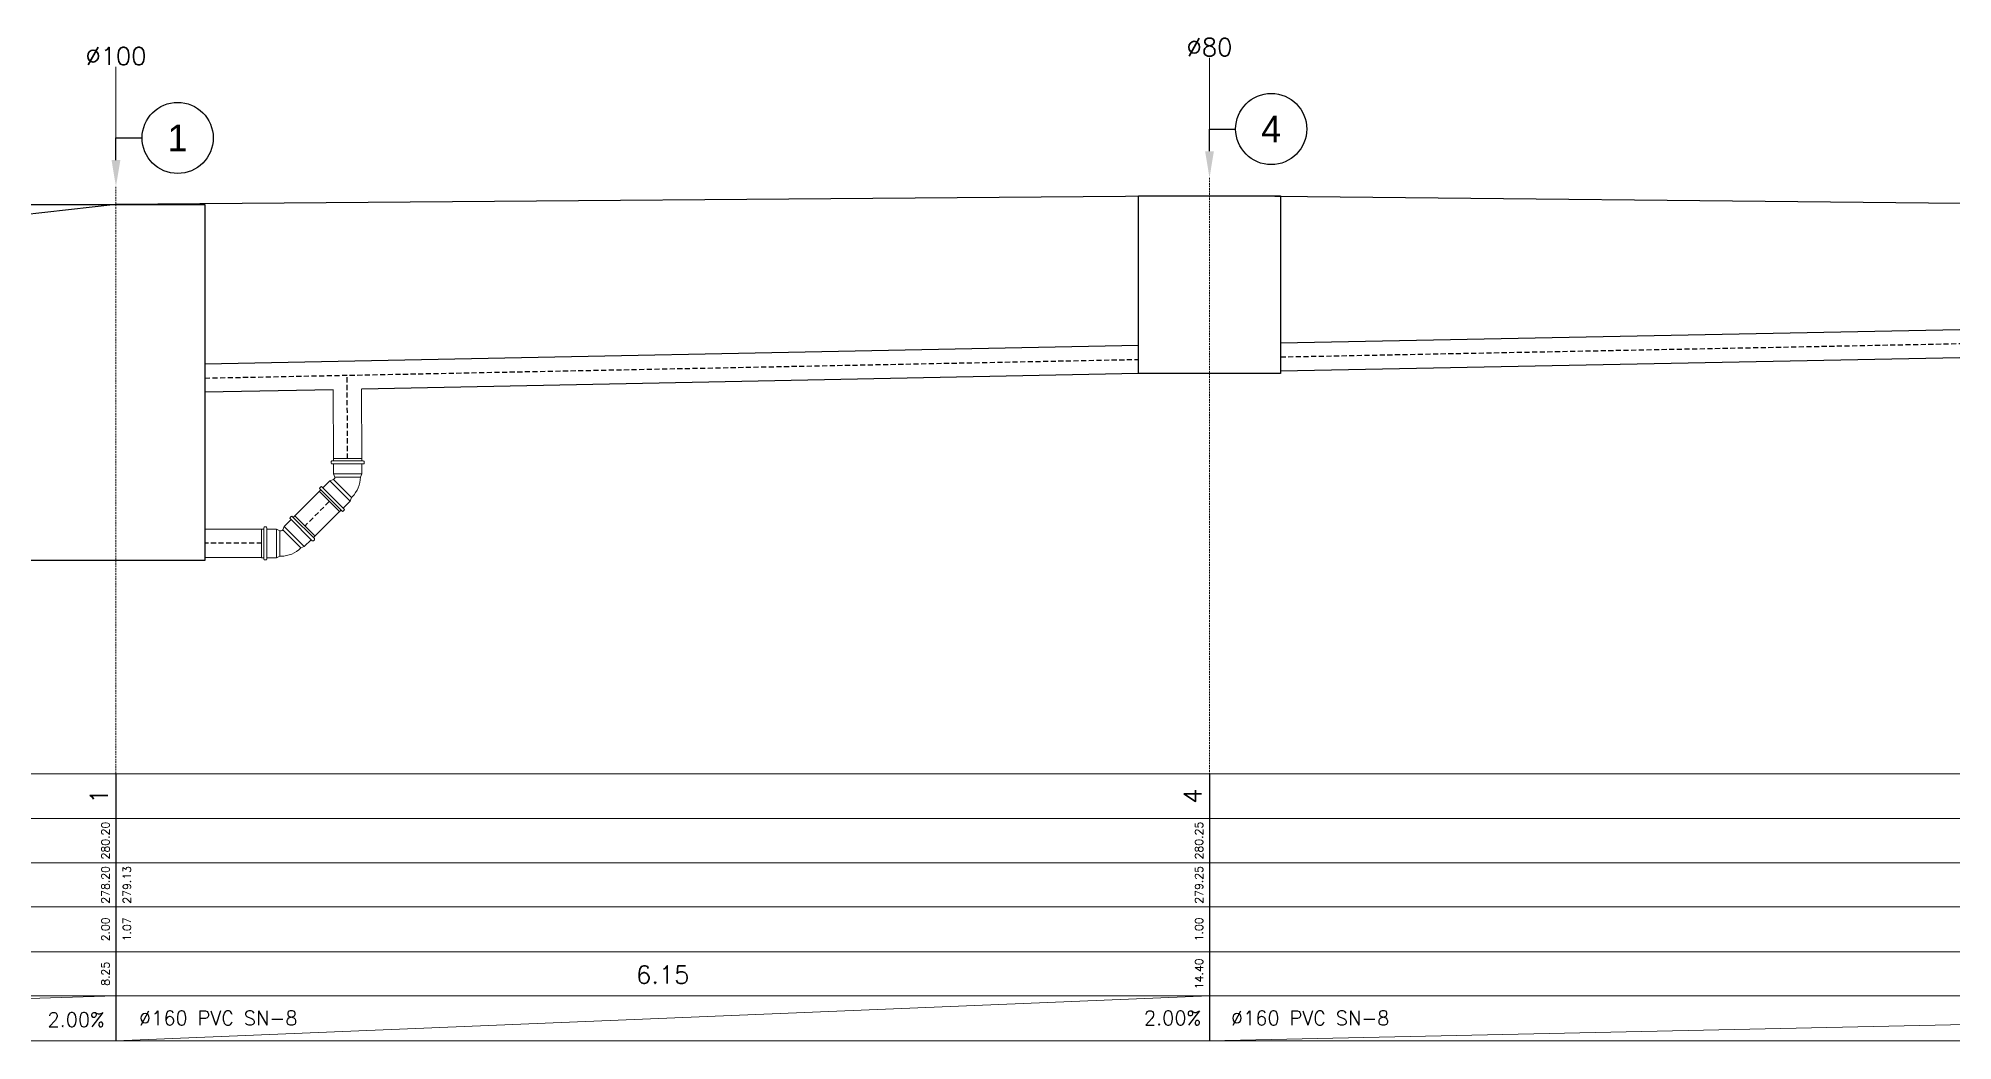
# Model space of a CAD drawing. Header units: centimetres. Extents: x -13594 to 4017, y -3206 to 1780.
# Drawn here: x 681 to 1757, y -150 to 413 of the extents above; entities that cross this region are included whole.
import ezdxf
from ezdxf import colors
from ezdxf.entities.mleader import LeaderData, LeaderLine
from ezdxf.enums import TextEntityAlignment as Align
from ezdxf.math import Vec2, Vec3

# ---------------------------------------------------------------- set-up
doc = ezdxf.new("R2010")
doc.units = ezdxf.units.CM
doc.linetypes.add('Center', pattern=[29.999999, 12, -6, 6, -6])
doc.linetypes.add('Hidden', pattern=[0.714375, 0.47625, -0.238125])
for name, color, linetype in [('biov 110', 252, 'Continuous'), ('biov center', 130, 'Hidden'), ('CL', 2, 'Center'), ('GL', 4, 'Continuous'), ('IL', 1, 'Continuous'), ('num of plumbing', 250, 'Continuous'), ('Profile Legend', 7, 'Continuous'), ('TXT', 3, 'Continuous')]:
    doc.layers.add(name, color=color, linetype=linetype)
doc.styles.add('TXT100', font='romans.shx', dxfattribs={"height": 2.5})

# ---------------------------------------------------------------- blocks, each defined once
blk = doc.blocks.new('_TagCircle - Metric')
at = {"color": 0, "linetype": 'ByBlock', "lineweight": -2, "transparency": 16777216}
blk.add_circle((0, 0), 4, dxfattribs=at)
at = {"color": 0, "transparency": 16777216}
blk.add_attdef('TAGNUMBER', text='', height=3, dxfattribs=at).set_placement((0, -1.5), align=Align.CENTER)
blk = doc.blocks.new('*U8')
at = {"layer": 'biov 110', "color": 1, "lineweight": 15}
for p, q in [((5497, -364.8), (5516.4, -364.8)), ((5497, -380.8), (5516.4, -380.8))]:
    blk.add_line(p, q, dxfattribs=at)
at = {"layer": 'biov center', "color": 3, "ltscale": 6}
blk.add_lwpolyline([(5497, -372.8), (5516.4, -372.8)], dxfattribs=at)
blk = doc.blocks.new('*U9')
at = {"layer": 'biov 110', "color": 1, "lineweight": 15}
for p, q in [((5497, -364.8), (5529, -364.8)), ((5497, -380.8), (5529, -380.8))]:
    blk.add_line(p, q, dxfattribs=at)
at = {"layer": 'biov center', "color": 3, "ltscale": 6}
blk.add_lwpolyline([(5497, -372.8), (5529, -372.8)], dxfattribs=at)
blk = doc.blocks.new('FLANGE')
at = {"color": 0, "lineweight": 5}
for p, q in [((-71.2, 66.5), (-71.2, 60)), ((-67.9, 69.7), (67.9, 69.7)), ((-67.9, 56.8), (67.9, 56.8)), ((-61.5, 79.4), (-55, 79.4)), ((-61.5, 79.4), (-61.5, 69.7)), ((-61.5, 56.8), (-61.5, 14.4)), ((-61.5, 14.4), (61.5, 14.4)), ((-55, 0), (-61.5, 14.4)), ((-55, 79.4), (55, 79.4)), ((-55, 0), (55, 0)), ((55, 79.4), (61.5, 79.4)), ((55, 0), (61.5, 14.4)), ((61.5, 79.4), (61.5, 69.7)), ((61.5, 56.8), (61.5, 14.4)), ((71.2, 66.5), (71.2, 60))]:
    blk.add_line(p, q, dxfattribs=at)
for centre, start, end in [((-67.9, 66.5), 90, 180), ((-67.9, 60), 180, 270), ((67.9, 66.5), 0, 90), ((67.9, 60), 270, 0)]:
    blk.add_arc(centre, 3.24, start, end, dxfattribs=at)
blk = doc.blocks.new('BEND 45°')
at = {"lineweight": 5}
for p, q in [((25.8, 64.7), (20.9, 64.7)), ((25.8, -45.3), (20.9, -45.3))]:
    blk.add_line(p, q, dxfattribs=at)
for radius in [121, 11]:
    blk.add_arc((20.9, -56.3), radius, 90, 135, dxfattribs=at)
at = {"lineweight": 0, "rotation": 135.0000000003685}
blk.add_blockref('FLANGE', (-25.8, -9.7), dxfattribs=at)
at = {"color": 0, "lineweight": 0, "rotation": 270}
blk.add_blockref('FLANGE', (25.8, 9.7), dxfattribs=at)

msp = doc.modelspace()

# ---------------------------------------------------------------- linework, layer by layer
for points in [[(1299.5, 325), (1379.5, 325), (1379.5, 225), (1299.5, 225)], [(674.5, 320), (774.5, 320), (774.5, 120), (674.5, 120)]]:
    msp.add_lwpolyline(points, close=True)
at = {"layer": 'biov 110', "color": 1, "lineweight": 15}
for p, q in [((846.8, 177.2), (846.6, 215.9)), ((862.8, 177.2), (862.6, 216.2))]:
    msp.add_line(p, q, dxfattribs=at)
at = {"layer": 'biov center', "color": 3, "ltscale": 6}
for p, q in [((1379.5, 234.4), (2481.5, 256)), ((774.5, 222.5), (1299.5, 233))]:
    msp.add_line(p, q, dxfattribs=at)
msp.add_lwpolyline([(854.8, 177.2), (854.5, 224.1)], dxfattribs=at)
at = {"layer": 'CL', "color": 7, "linetype": 'Hidden', "lineweight": 5, "ltscale": 2}
for p, q in [((1339.5, 335), (1339.5, 0)), ((724.5, 330), (724.5, 0))]:
    msp.add_line(p, q, dxfattribs=at)
at = {"layer": 'GL'}
for p, q in [((1339.5, 325), (724.5, 320)), ((2511.5, 313), (1339.5, 325)), ((724.5, 320), (-100.5, 229))]:
    msp.add_line(p, q, dxfattribs=at)
at = {"layer": 'IL'}
for p, q in [((1379.5, 242.4), (2481.5, 264)), ((2481.5, 248), (1379.5, 226.4)), ((774.5, 230.5), (1299.5, 241)), ((846.6, 215.9), (774.5, 214.5)), ((1299.5, 225), (862.6, 216.2))]:
    msp.add_line(p, q, dxfattribs=at)
at = {"layer": 'num of plumbing', "lineweight": 5, "transparency": 33554687}
for points in [[(1339.5, 362.5), (1339.5, 402.5)], [(724.5, 357.5), (724.5, 397.5)]]:
    msp.add_lwpolyline(points, dxfattribs=at)
at = {"layer": 'Profile Legend', "lineweight": 5}
for p, q in [((-521.2, 0), (2511.5, 0)), ((-521.2, -25), (2511.5, -25)), ((-521.2, -50), (2511.5, -50)), ((-521.2, -74.7), (2511.5, -74.7)), ((-521.2, -100), (2511.5, -100)), ((-521.2, -124.7), (2511.5, -124.7)), ((-521.2, -150), (2511.5, -150))]:
    msp.add_line(p, q, dxfattribs=at)
at = {"layer": 'Profile Legend'}
for p, q in [((724.5, 0), (724.5, -25)), ((1339.5, 0), (1339.5, -25)), ((724.5, -25), (724.5, -50)), ((1339.5, -25), (1339.5, -50)), ((724.5, -50), (724.5, -74.7)), ((1339.5, -50), (1339.5, -74.7)), ((724.5, -74.7), (724.5, -100)), ((1339.5, -74.7), (1339.5, -100)), ((724.5, -100), (724.5, -124.7)), ((1339.5, -100), (1339.5, -124.7)), ((724.5, -124.7), (724.5, -150)), ((1339.5, -124.7), (1339.5, -150))]:
    msp.add_line(p, q, dxfattribs=at)
at = {"layer": 'Profile Legend', "lineweight": 5}
for points in [[(-100.5, -150), (724.5, -124.7)], [(724.5, -150), (1339.5, -124.7)], [(1339.5, -150), (2511.5, -124.7)]]:
    msp.add_lwpolyline(points, dxfattribs=at)

# ---------------------------------------------------------------- block references
at = {"xscale": 0.1301435158, "yscale": 0.1301435158, "zscale": 0.1301435158}
for p, rotation in [((853.3, 163.6), 224.9999999999995), ((820.1, 130.8), 179.9999999999991)]:
    msp.add_blockref('BEND 45°', p, dxfattribs=dict(at, rotation=rotation))
at = {"layer": 'biov center', "lineweight": 0}
for name, p, rotation in [('*U8', (4995, 3776.4), 225), ('*U9', (6303.5, -243.2), 180)]:
    msp.add_blockref(name, p, dxfattribs=dict(at, rotation=rotation))

# ---------------------------------------------------------------- texts
at = {"layer": 'TXT', "color": 7, "lineweight": 5, "transparency": 33554687, "style": 'TXT100'}
for s, p in [('%%C80', (1339.5, 408.5, -6.4)), ('%%C100', (724.5, 403.5, -6.4))]:
    msp.add_text(s, height=10, dxfattribs=at).set_placement(p, align=Align.MIDDLE)
at = {"layer": 'TXT', "color": 7, "lineweight": 5, "style": 'TXT100'}
for s, height, p in [('4', 10, (1330, -12.5)), ('1', 10, (715, -12.5)), ('280.20', 4.5, (718.6, -37.5)), ('280.25', 4.5, (1333.6, -37.5)), ('278.20', 4.5, (718.6, -62.4)), ('279.13', 4.5, (730.7, -62.4)), ('279.25', 4.5, (1333.6, -62.4)), ('2.00', 4.5, (718.6, -87.4)), ('1.07', 4.5, (730.7, -87.4)), ('1.00', 4.5, (1333.6, -87.4)), ('8.25', 4.5, (718.6, -112.4)), ('14.40', 4.5, (1333.6, -112.4))]:
    msp.add_text(s, height=height, rotation=90, dxfattribs=at).set_placement(p, align=Align.MIDDLE)
for s, height, p in [('6.15', 10, (1032, -112.9)), ('2.00%%%', 8, (702.1, -138.2)), ('%%C160 PVC SN-8', 8, (782, -137.3)), ('2.00%%%', 8, (1318.7, -137.3)), ('%%C160 PVC SN-8', 8, (1396.1, -137.3))]:
    msp.add_text(s, height=height, dxfattribs=at).set_placement(p, align=Align.MIDDLE)

# ---------------------------------------------------------------- leaders
at = {"layer": 'num of plumbing', "lineweight": 13, "transparency": 33554687}
ml = msp.add_multileader_block('Standard', dxfattribs=at)
ml.set_content('_TagCircle - Metric', color=256, scale=5)
ml.set_attribute('TAGNUMBER', '1', width=0)
ml.set_leader_properties()
ml.build(insert=Vec2(0, 0))
ml.multileader.update_dxf_attribs({"text_right_attachment_type": 6, "dogleg_length": 0.36, "arrow_head_size": 15, "scale": 5})
ctx = ml.context
ctx.base_point, ctx.scale, ctx.char_height, ctx.arrow_head_size, ctx.landing_gap_size, ctx.plane_origin = Vec3(739.2, 357.5), 5, 0.9, 15, 0.45, Vec3(983.1, 416.3)
ctx.right_attachment = 6
notes = []
notes.append((ctx, [(1, (1, 1, 0), (724.5, 357.5), (1, 0), 14.7, [(0, [(724.5, 330)], 0, [])])]))
ctx.block.insert = Vec3(759.2, 357.5)
ml = msp.add_multileader_block('Standard', dxfattribs=at)
ml.set_content('_TagCircle - Metric', color=256, scale=5)
ml.set_attribute('TAGNUMBER', '4', width=0)
ml.set_leader_properties()
ml.build(insert=Vec2(0, 0))
ml.multileader.update_dxf_attribs({"text_right_attachment_type": 6, "dogleg_length": 0.36, "arrow_head_size": 15, "scale": 5})
ctx = ml.context
ctx.base_point, ctx.scale, ctx.char_height, ctx.arrow_head_size, ctx.landing_gap_size, ctx.plane_origin = Vec3(1354.2, 362.5), 5, 0.9, 15, 0.45, Vec3(1598.1, 421.3)
ctx.right_attachment = 6
notes.append((ctx, [(1, (1, 1, 0), (1339.5, 362.5), (1, 0), 14.7, [(0, [(1339.5, 335)], 0, [])])]))
ctx.block.insert = Vec3(1374.2, 362.5)
for ctx, leaders in notes:
    for number, flags, end, landing, length, lines in leaders:
        leader = LeaderData()
        leader.index, (leader.has_last_leader_line, leader.has_dogleg_vector, leader.attachment_direction) = number, flags
        leader.last_leader_point, leader.dogleg_vector, leader.dogleg_length = Vec3(end), Vec3(landing), length
        for number, points, colour, breaks in lines:
            line = LeaderLine()
            line.index, line.vertices, line.color, line.breaks = number, Vec3.list(points), colors.encode_raw_color(colour), breaks
            leader.lines.append(line)
        ctx.leaders.append(leader)

doc.saveas('drawing.dxf')
